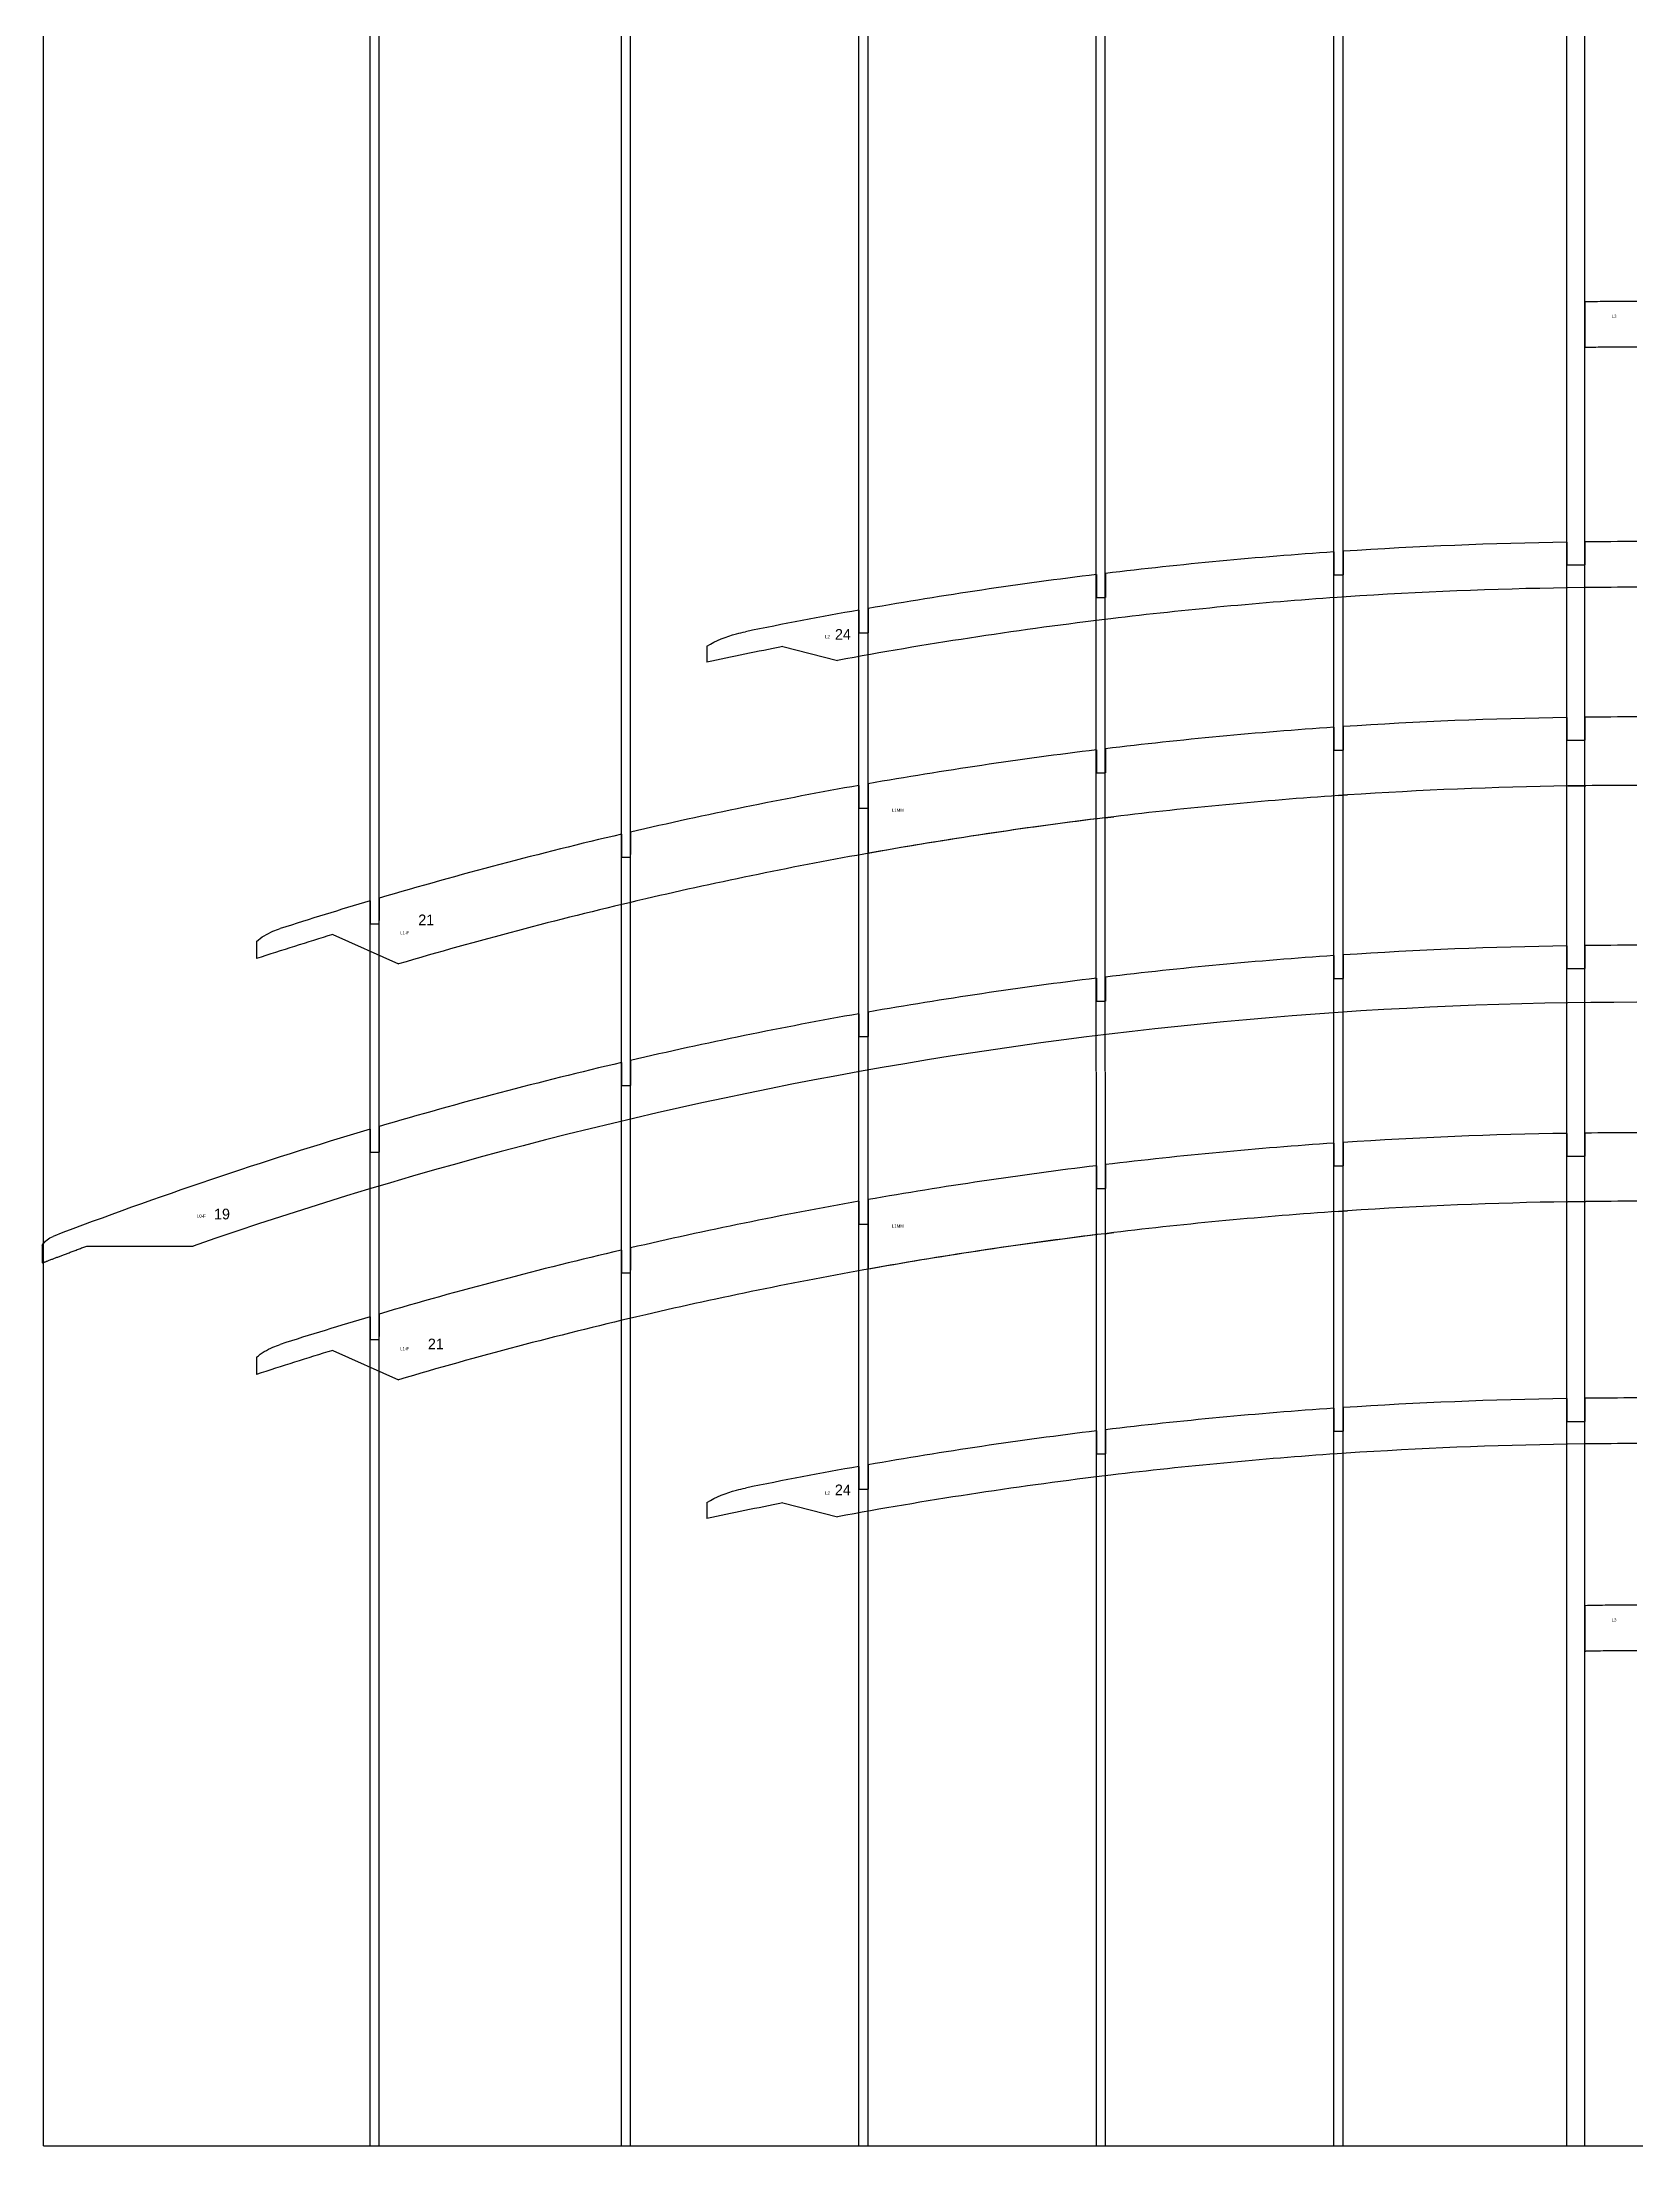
# Model space of a CAD drawing. Header units: inches. Extents: x -1514 to 1282, y -2074 to 286.
# Drawn here: x -1512.2 to -1442.3, y -1915.5 to -1823.3 of the extents above; entities that cross this region are included whole.
import ezdxf

# ---------------------------------------------------------------- set-up
doc = ezdxf.new("R2010")
doc.units = ezdxf.units.IN
doc.header["$LTSCALE"] = 0.1
doc.header["$MEASUREMENT"] = 0
doc.layers.add('cockpit', color=1, linetype='Continuous', lineweight=20)

msp = doc.modelspace()

# ---------------------------------------------------------------- linework, layer by layer
for p, q in [((-1445.4007, -1915.49827), (-1445.4007, -1755.36105)), ((-1444.6007, -1915.49827), (-1444.6007, -1755.36105)), ((-1455.59322, -1915.49827), (-1455.59322, -1755.77289)), ((-1455.19322, -1915.49827), (-1455.19322, -1755.77289)), ((-1465.99011, -1915.49827), (-1466.00187, -1756.74131)), ((-1465.60146, -1915.49827), (-1465.61322, -1756.74128)), ((-1476.39322, -1915.49827), (-1476.39322, -1758.27701)), ((-1475.99322, -1915.49827), (-1475.99322, -1758.27701)), ((-1486.79322, -1915.49827), (-1486.79322, -1760.39384)), ((-1486.39322, -1915.49827), (-1486.39322, -1760.39384)), ((-1512.09774, -1915.49827), (-1512.09774, -1762.70865)), ((-1497.79322, -1915.49827), (-1497.79322, -1763.28714)), ((-1497.39322, -1915.49827), (-1497.39322, -1763.28714)), ((-1455.59322, -1845.66822), (-1455.59322, -1846.66822)), ((-1445.4007, -1845.24048), (-1445.4007, -1846.24048)), ((-1465.99322, -1846.65824), (-1465.99322, -1847.65824)), ((-1455.59322, -1846.66822), (-1455.19322, -1846.66822)), ((-1445.4007, -1846.24048), (-1444.6007, -1846.24048)), ((-1465.99322, -1847.65824), (-1465.59209, -1847.65824)), ((-1455.06121, -1847.63699), (-1455.45711, -1847.66358)), ((-1455.06121, -1847.63699), (-1455.06121, -1847.63699)), ((-1444.57737, -1847.22937), (-1445.36916, -1847.24024)), ((-1476.39322, -1848.21603), (-1476.39322, -1849.21603)), ((-1465.35451, -1848.59544), (-1465.75041, -1848.64344)), ((-1476.39322, -1849.21603), (-1475.99322, -1849.21603)), ((-1479.72428, -1849.81678), (-1477.32599, -1850.41731)), ((-1455.59322, -1853.34854), (-1455.59322, -1854.34854)), ((-1445.4007, -1852.9208), (-1445.4007, -1853.9208)), ((-1465.99322, -1854.33855), (-1465.99322, -1855.33855)), ((-1455.59322, -1854.34854), (-1455.19322, -1854.34854)), ((-1445.4007, -1853.9208), (-1444.6007, -1853.9208)), ((-1476.39322, -1855.89634), (-1476.39322, -1856.89634)), ((-1465.99322, -1855.33855), (-1465.59322, -1855.33855)), ((-1444.5657, -1855.90962), (-1445.35339, -1855.92043)), ((-1476.39322, -1856.89634), (-1475.99322, -1856.89634)), ((-1454.99521, -1856.31512), (-1455.38905, -1856.34158)), ((-1486.79322, -1858.03588), (-1486.79322, -1859.03588)), ((-1465.23516, -1857.2686), (-1465.629, -1857.31636)), ((-1475.47511, -1858.7807), (-1475.86895, -1858.85018)), ((-1486.79322, -1859.03588), (-1486.39322, -1859.03588)), ((-1497.79322, -1860.95417), (-1497.79322, -1861.95417)), ((-1485.71506, -1860.86496), (-1486.10891, -1860.95679)), ((-1499.43231, -1862.42757), (-1496.54578, -1863.71373)), ((-1497.79322, -1861.95417), (-1497.39322, -1861.95417)), ((-1455.59322, -1863.3515), (-1455.59322, -1864.3515)), ((-1445.4007, -1862.92376), (-1445.4007, -1863.92376)), ((-1465.99322, -1864.34152), (-1465.99322, -1865.34152)), ((-1455.59322, -1864.3515), (-1455.19322, -1864.3515)), ((-1445.4007, -1863.92376), (-1444.6007, -1863.92376)), ((-1465.99322, -1865.34152), (-1465.59322, -1865.34152)), ((-1476.39322, -1865.8993), (-1476.39322, -1866.8993)), ((-1476.39322, -1866.8993), (-1475.99322, -1866.8993)), ((-1486.79322, -1868.03884), (-1486.79322, -1869.03884)), ((-1486.79322, -1869.03884), (-1486.39322, -1869.03884)), ((-1497.79322, -1870.95713), (-1497.79322, -1871.95713)), ((-1455.59322, -1871.5665), (-1455.59322, -1872.5665)), ((-1445.4007, -1871.13876), (-1445.4007, -1872.13876)), ((-1497.79322, -1871.95713), (-1497.39322, -1871.95713)), ((-1465.99322, -1872.55652), (-1465.99322, -1873.55652)), ((-1455.59322, -1872.5665), (-1455.19322, -1872.5665)), ((-1445.4007, -1872.13876), (-1444.6007, -1872.13876)), ((-1465.99322, -1873.55652), (-1465.59322, -1873.55652)), ((-1476.39322, -1874.11431), (-1476.39322, -1875.11431)), ((-1454.99521, -1874.53309), (-1455.38905, -1874.55955)), ((-1444.5657, -1874.12758), (-1445.35339, -1874.13839)), ((-1476.39322, -1875.11431), (-1475.99322, -1875.11431)), ((-1465.23516, -1875.48657), (-1465.629, -1875.53433)), ((-1510.20191, -1876.07849), (-1505.54095, -1876.07849)), ((-1486.79322, -1876.25385), (-1486.79322, -1877.25385)), ((-1486.79322, -1877.25385), (-1486.39322, -1877.25385)), ((-1475.47511, -1876.99866), (-1475.86895, -1877.06814)), ((-1497.79322, -1879.17213), (-1497.79322, -1880.17213)), ((-1485.71506, -1879.08292), (-1486.10891, -1879.17476)), ((-1497.79322, -1880.17213), (-1497.39322, -1880.17213)), ((-1499.43231, -1880.64553), (-1496.54578, -1881.93169)), ((-1445.4007, -1882.75565), (-1445.4007, -1883.75565)), ((-1455.59322, -1883.18339), (-1455.59322, -1884.18339)), ((-1445.4007, -1883.75565), (-1444.6007, -1883.75565)), ((-1465.99322, -1884.1734), (-1465.99322, -1885.1734)), ((-1455.59322, -1884.18339), (-1455.19322, -1884.18339)), ((-1444.57737, -1884.74454), (-1445.36916, -1884.7554)), ((-1465.99322, -1885.1734), (-1465.59209, -1885.1734)), ((-1455.06121, -1885.15215), (-1455.45711, -1885.17875)), ((-1455.06121, -1885.15215), (-1455.06121, -1885.15215)), ((-1476.39322, -1885.73119), (-1476.39322, -1886.73119)), ((-1465.35451, -1886.1106), (-1465.75041, -1886.15861)), ((-1479.72428, -1887.33194), (-1477.32599, -1887.93247)), ((-1476.39322, -1886.73119), (-1475.99322, -1886.73119)), ((-1512.09774, -1915.49827), (-1315.8957, -1915.49827))]:
    msp.add_line(p, q)
at = {"linetype": 'Continuous', "lineweight": 25}
for p, q in [((-1444.6007, -1834.71753), (-1444.6007, -1836.71848)), ((-1455.19322, -1845.64135), (-1455.19322, -1846.66822)), ((-1444.6007, -1845.22951), (-1444.6007, -1846.24048)), ((-1465.59322, -1846.60973), (-1465.59322, -1847.65824)), ((-1475.99322, -1848.14546), (-1475.99322, -1849.21603)), ((-1483.04404, -1849.79889), (-1483.04404, -1850.49564)), ((-1455.19322, -1853.32166), (-1455.19322, -1854.30162)), ((-1444.6007, -1852.90982), (-1444.6007, -1853.88982)), ((-1465.59322, -1854.29005), (-1465.59322, -1855.26991)), ((-1475.99322, -1855.82578), (-1475.99322, -1856.80547)), ((-1486.39322, -1857.94261), (-1486.39322, -1858.92208)), ((-1497.39322, -1860.83591), (-1497.39322, -1861.81506)), ((-1502.76946, -1862.72823), (-1502.76946, -1863.48275)), ((-1455.19322, -1863.32463), (-1455.19322, -1864.3515)), ((-1444.6007, -1862.91278), (-1444.6007, -1863.92376)), ((-1465.59322, -1864.29301), (-1465.59322, -1865.34152)), ((-1475.99322, -1865.82874), (-1475.99322, -1866.8993)), ((-1486.39322, -1867.94558), (-1486.39322, -1869.03884)), ((-1497.39322, -1870.83887), (-1497.39322, -1871.95713)), ((-1455.19322, -1871.53963), (-1455.19322, -1872.51958)), ((-1444.6007, -1871.12779), (-1444.6007, -1872.10779)), ((-1465.59322, -1872.50801), (-1465.59322, -1873.48787)), ((-1475.99322, -1874.04374), (-1475.99322, -1875.02344)), ((-1512.15681, -1876.05004), (-1512.15681, -1876.8142)), ((-1486.39322, -1876.16058), (-1486.39322, -1877.14005)), ((-1512.15681, -1876.8142), (-1512.09774, -1876.79545)), ((-1497.39322, -1879.05388), (-1497.39322, -1880.03303)), ((-1502.76946, -1880.9462), (-1502.76946, -1881.70072)), ((-1444.6007, -1882.74467), (-1444.6007, -1883.75565)), ((-1455.19322, -1883.15651), (-1455.19322, -1884.18339)), ((-1465.59322, -1884.1249), (-1465.59322, -1885.1734)), ((-1475.99322, -1885.66063), (-1475.99322, -1886.73119)), ((-1483.04404, -1887.31405), (-1483.04404, -1888.0108)), ((-1444.6007, -1891.83169), (-1444.6007, -1893.83264))]:
    msp.add_line(p, q, dxfattribs=at)
at = {"color": 4}
for p, q in [((-1455.59322, -1853.34854), (-1455.59322, -1854.34854)), ((-1445.4007, -1852.9208), (-1445.4007, -1853.9208)), ((-1465.99322, -1854.33855), (-1465.99322, -1855.33855)), ((-1455.59322, -1854.34854), (-1455.19322, -1854.34854)), ((-1445.4007, -1853.9208), (-1444.6007, -1853.9208)), ((-1465.99322, -1855.33855), (-1465.59322, -1855.33855)), ((-1445.35339, -1855.92043), (-1444.5657, -1855.90962)), ((-1455.38905, -1856.34158), (-1454.99521, -1856.31512)), ((-1465.629, -1857.31636), (-1465.23516, -1857.2686)), ((-1455.59322, -1871.5665), (-1455.59322, -1872.5665)), ((-1445.4007, -1871.13876), (-1445.4007, -1872.13876)), ((-1465.99322, -1872.55652), (-1465.99322, -1873.55652)), ((-1455.59322, -1872.5665), (-1455.19322, -1872.5665)), ((-1445.4007, -1872.13876), (-1444.6007, -1872.13876)), ((-1465.99322, -1873.55652), (-1465.59322, -1873.55652)), ((-1455.38905, -1874.55955), (-1454.99521, -1874.53309)), ((-1445.35339, -1874.13839), (-1444.5657, -1874.12758)), ((-1465.629, -1875.53433), (-1465.23516, -1875.48657))]:
    msp.add_line(p, q, dxfattribs=at)
at = {"color": 4, "linetype": 'Continuous', "lineweight": 25}
for p, q in [((-1455.19322, -1853.32166), (-1455.19322, -1854.34854)), ((-1444.6007, -1852.90982), (-1444.6007, -1853.9208)), ((-1465.59322, -1854.29005), (-1465.59322, -1855.33855)), ((-1475.99322, -1855.82578), (-1475.99322, -1858.87228)), ((-1455.19322, -1871.53963), (-1455.19322, -1872.5665)), ((-1444.6007, -1871.12779), (-1444.6007, -1872.13876)), ((-1465.59322, -1872.50801), (-1465.59322, -1873.55652)), ((-1475.99322, -1874.04374), (-1475.99322, -1877.09024))]:
    msp.add_line(p, q, dxfattribs=at)
at = {"linetype": 'Continuous', "lineweight": 25}
for centre, radius, start, end in [((-1442.3261, -2029.63793), 194.94154, 90, 90.4089985), ((-1442.3261, -2029.63793), 192.94154, 90, 90.4089985), ((-1442.3261, -2040.15778), 194.94154, 93.9023915, 96.8548426), ((-1442.3261, -2040.15778), 194.94154, 90.9037031, 93.7845614), ((-1442.3261, -2040.15778), 194.94154, 90, 90.6685507), ((-1442.3261, -2040.15778), 194.94154, 96.9732689, 99.9450548), ((-1442.3261, -2040.15778), 192.94154, 93.9023915, 96.8548426), ((-1442.3261, -2040.15778), 192.94154, 90.9037031, 93.7845614), ((-1442.3261, -2040.15778), 192.94154, 90, 90.6685507), ((-1442.3261, -2040.15778), 194.94154, 100.0644352, 101.5501694), ((-1442.3261, -2040.15778), 192.94154, 96.9732689, 100.4514057), ((-1442.3261, -2041.15778), 194.96154, 101.0592141, 102.0550361), ((-1442.3261, -2047.83809), 194.94154, 93.9023915, 96.8548426), ((-1442.3261, -2047.83809), 194.94154, 90.9037031, 93.7845614), ((-1442.3261, -2047.83809), 194.94154, 90, 90.6685507), ((-1442.3261, -2047.83809), 194.94154, 96.9732689, 99.9450548), ((-1442.3261, -2047.83809), 194.94154, 100.0644352, 103.0648072), ((-1442.3261, -2047.83809), 191.94154, 90.9037031, 93.7845614), ((-1442.3261, -2047.83809), 191.94154, 90, 90.6685507), ((-1442.3261, -2047.83809), 191.94154, 93.9023915, 96.8548426), ((-1442.3261, -2047.83809), 194.94154, 103.1855259, 106.4082863), ((-1442.3261, -2047.83809), 191.94154, 96.9732689, 99.9450548), ((-1442.3261, -2047.83809), 191.94154, 100.0644352, 103.0648072), ((-1442.3261, -2047.83809), 194.94154, 106.5308814, 107.7418419), ((-1442.3261, -2047.83809), 191.94154, 103.1855259, 106.4082863), ((-1442.3261, -2048.83809), 194.96154, 107.0322624, 108.0608648), ((-1442.3261, -2057.84105), 194.94154, 93.9023915, 96.8548426), ((-1442.3261, -2057.84105), 194.94154, 90.9037031, 93.7845614), ((-1442.3261, -2057.84105), 194.94154, 90, 90.6685507), ((-1442.3261, -2057.84105), 194.94154, 96.9732689, 99.9450548), ((-1442.3261, -2057.84105), 192.44154, 90, 109.177065), ((-1442.3261, -2057.84105), 194.94154, 100.0644352, 103.0648072), ((-1442.3261, -2057.84105), 194.94154, 103.1855259, 106.4082863), ((-1442.3261, -2057.84105), 194.94154, 106.5308814, 110.8381824), ((-1442.3261, -2066.05606), 194.94154, 93.9023915, 96.8548426), ((-1442.3261, -2066.05606), 194.94154, 90.9037031, 93.7845614), ((-1442.3261, -2066.05606), 194.94154, 90, 90.6685507), ((-1442.3261, -2066.05606), 194.94154, 96.9732689, 99.9450548), ((-1442.3261, -2066.05606), 194.94154, 100.0644352, 103.0648072), ((-1442.3261, -2066.05606), 191.94154, 93.9023915, 96.8548426), ((-1442.3261, -2066.05606), 191.94154, 90.9037031, 93.7845614), ((-1442.3261, -2066.05606), 191.94154, 90, 90.6685507), ((-1442.3261, -2066.05606), 191.94154, 96.9732689, 99.9450548), ((-1442.3261, -2066.05606), 194.94154, 103.1855259, 106.4082863), ((-1442.3261, -2066.05606), 191.94154, 100.0644352, 103.0648072), ((-1442.3261, -2066.05606), 194.94154, 106.5308814, 107.7418419), ((-1442.3261, -2066.05606), 191.94154, 103.1855259, 106.4082863), ((-1442.3261, -2067.05606), 194.96154, 107.0322624, 108.0608648), ((-1442.3261, -2077.67294), 194.94154, 90.9037031, 93.7845614), ((-1442.3261, -2077.67294), 194.94154, 90, 90.6685507), ((-1442.3261, -2077.67294), 194.94154, 93.9023915, 96.8548426), ((-1442.3261, -2077.67294), 194.94154, 96.9732689, 99.9450548), ((-1442.3261, -2077.67294), 192.94154, 90.9037031, 93.7845614), ((-1442.3261, -2077.67294), 192.94154, 90, 90.6685507), ((-1442.3261, -2077.67294), 192.94154, 93.9023915, 96.8548426), ((-1442.3261, -2077.67294), 194.94154, 100.0644352, 101.5501694), ((-1442.3261, -2077.67294), 192.94154, 96.9732689, 100.4514057), ((-1442.3261, -2078.67294), 194.96154, 101.0592141, 102.0550361), ((-1442.3261, -2086.7521), 194.94154, 90, 90.4089985), ((-1442.3261, -2086.7521), 192.94154, 90, 90.4089985)]:
    msp.add_arc(centre, radius, start, end, dxfattribs=at)
at = {"color": 4, "linetype": 'Continuous', "lineweight": 25}
for centre, radius, start, end in [((-1442.3261, -2047.83809), 194.94154, 93.9023915, 96.8548426), ((-1442.3261, -2047.83809), 194.94154, 90.9037031, 93.7845614), ((-1442.3261, -2047.83809), 194.94154, 90, 90.6685507), ((-1442.3261, -2047.83809), 194.94154, 96.9732689, 99.9450548), ((-1442.3261, -2047.83809), 191.94154, 90.9037031, 93.7845614), ((-1442.3261, -2047.83809), 191.94154, 90, 90.6685507), ((-1442.3261, -2047.83809), 191.94154, 93.9023915, 96.8548426), ((-1442.3261, -2047.83809), 191.94154, 96.9732689, 100.1021116), ((-1442.3261, -2066.05606), 194.94154, 93.9023915, 96.8548426), ((-1442.3261, -2066.05606), 194.94154, 90.9037031, 93.7845614), ((-1442.3261, -2066.05606), 194.94154, 90, 90.6685507), ((-1442.3261, -2066.05606), 194.94154, 96.9732689, 99.9450548), ((-1442.3261, -2066.05606), 191.94154, 93.9023915, 96.8548426), ((-1442.3261, -2066.05606), 191.94154, 90.9037031, 93.7845614), ((-1442.3261, -2066.05606), 191.94154, 90, 90.6685507), ((-1442.3261, -2066.05606), 191.94154, 96.9732689, 100.1021116)]:
    msp.add_arc(centre, radius, start, end, dxfattribs=at)
at = {"linetype": 'Continuous', "lineweight": 25}
for points in [[(-1443.71765, -1834.70136), (-1444.01204, -1834.70346), (-1444.30643, -1834.70871), (-1444.6007, -1834.71753)], [(-1443.71765, -1891.81553), (-1444.01204, -1891.81763), (-1444.30643, -1891.82288), (-1444.6007, -1891.83169)]]:
    msp.add_open_spline(points, degree=3, dxfattribs=at)
at = {"linetype": 'Continuous'}
for points in [[(-1443.70337, -1836.70131), (-1443.98352, -1836.70331), (-1444.2627, -1836.7083), (-1444.54081, -1836.71663), (-1444.56078, -1836.71723), (-1444.58074, -1836.71784), (-1444.6007, -1836.71848)], [(-1443.70337, -1893.81547), (-1443.98352, -1893.81747), (-1444.2627, -1893.82246), (-1444.54081, -1893.83079), (-1444.56078, -1893.83139), (-1444.58074, -1893.83201), (-1444.6007, -1893.83264)]]:
    msp.add_open_spline(points, degree=3, knots=[0, 0, 0, 0, 0.0224333116, 0.0224333116, 0.0224333116, 0.0240442118, 0.0240442118, 0.0240442118, 0.0240442118], dxfattribs=at)
at = {"linetype": 'Continuous', "lineweight": 25}
for points, knots in [([(-1483.04404, -1849.79889), (-1482.65046, -1849.54639), (-1482.2017, -1849.37849), (-1481.75025, -1849.25659), (-1481.62068, -1849.22161), (-1481.48993, -1849.19072), (-1481.35844, -1849.16385)], [0, 0, 0, 0, 0.0356323893, 0.0356323893, 0.0356323893, 0.0457736567, 0.0457736567, 0.0457736567, 0.0457736567]), ([(-1502.76946, -1862.72823), (-1502.55686, -1862.54358), (-1502.30737, -1862.39897), (-1502.04884, -1862.28735), (-1501.94478, -1862.24242), (-1501.83833, -1862.20267), (-1501.73038, -1862.16813)], [0, 0, 0, 0, 0.0214577749, 0.0214577749, 0.0214577749, 0.0300190847, 0.0300190847, 0.0300190847, 0.0300190847]), ([(-1512.15681, -1876.05004), (-1512.09894, -1875.95682), (-1512.02418, -1875.8723), (-1511.93871, -1875.80349), (-1511.85906, -1875.73937), (-1511.76818, -1875.68724), (-1511.67262, -1875.65087)], [0, 0, 0, 0, 0.008360969, 0.008360969, 0.008360969, 0.0161375553, 0.0161375553, 0.0161375553, 0.0161375553]), ([(-1512.09774, -1876.79545), (-1512.09396, -1876.794), (-1512.08634, -1876.79107), (-1512.07447, -1876.78651), (-1512.06217, -1876.78178), (-1512.0494, -1876.77688), (-1512.03619, -1876.77181), (-1512.02252, -1876.76656), (-1511.99754, -1876.75698), (-1511.95988, -1876.74253), (-1511.89101, -1876.71614), (-1511.7978, -1876.68047), (-1511.67626, -1876.63405), (-1511.54443, -1876.58381), (-1511.40386, -1876.53036), (-1511.25402, -1876.47353), (-1511.0961, -1876.41378), (-1510.92926, -1876.35082), (-1510.75385, -1876.28482), (-1510.56949, -1876.21566), (-1510.38514, -1876.14674), (-1510.26092, -1876.10045), (-1510.20191, -1876.07849)], [0, 0, 0, 0, 0.004310495, 0.008683309, 0.01311859, 0.017616548, 0.02217731, 0.026800982, 0.031487448, 0.047062614, 0.06288381, 0.093955049, 0.125614084, 0.156932942, 0.188530732, 0.219786143, 0.251160908, 0.282180997, 0.313365106, 0.34441829, 0.375495935, 0.403001842, 0.403001842, 0.403001842, 0.403001842]), ([(-1502.76946, -1880.9462), (-1502.55686, -1880.76154), (-1502.30737, -1880.61693), (-1502.04884, -1880.50531), (-1501.94478, -1880.46038), (-1501.83833, -1880.42063), (-1501.73038, -1880.38609)], [0, 0, 0, 0, 0.0214577749, 0.0214577749, 0.0214577749, 0.0300190847, 0.0300190847, 0.0300190847, 0.0300190847]), ([(-1483.04404, -1887.31405), (-1482.65046, -1887.06155), (-1482.2017, -1886.89366), (-1481.75025, -1886.77176), (-1481.62068, -1886.73677), (-1481.48993, -1886.70589), (-1481.35844, -1886.67902)], [0, 0, 0, 0, 0.0356323893, 0.0356323893, 0.0356323893, 0.0457736567, 0.0457736567, 0.0457736567, 0.0457736567])]:
    msp.add_open_spline(points, degree=3, knots=knots, dxfattribs=at)

# ---------------------------------------------------------------- texts
for s, p in [('L3', (-1443.43263, -1835.41114)), ('L2', (-1477.87216, -1849.44996)), ('L1-F', (-1496.47801, -1862.42149)), ('L0-F', (-1505.38035, -1874.82783)), ('L1-F', (-1496.47801, -1880.63946)), ('L2', (-1477.87216, -1886.96512)), ('L3', (-1443.43263, -1892.5253))]:
    msp.add_text(s, height=0.137795).set_placement(p)
at = {"color": 4}
for p in [(-1474.95313, -1857.04665), (-1474.95313, -1875.26462)]:
    msp.add_text('L1MM', height=0.137795, dxfattribs=at).set_placement(p)
at = {"layer": 'cockpit', "lineweight": 100}
for s, p in [('24', (-1477.44109, -1849.51576)), ('21', (-1495.68485, -1862.02134)), ('19', (-1504.62835, -1874.90825)), ('21', (-1495.26405, -1880.60065)), ('24', (-1477.44255, -1886.99212))]:
    msp.add_text(s, height=0.468379, dxfattribs=at).set_placement(p)

doc.saveas('drawing.dxf')
